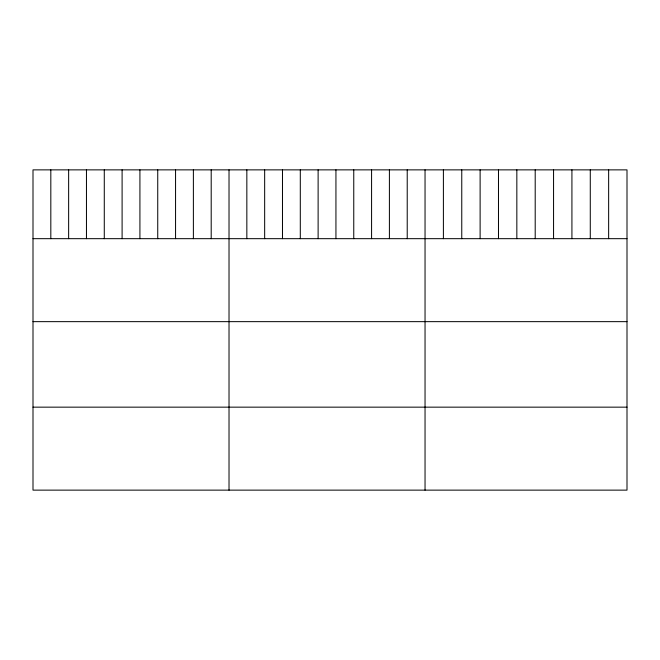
<?xml version="1.0" encoding="UTF-8"?>
<svg xmlns="http://www.w3.org/2000/svg" width="660" height="660" viewBox="0 0 660 660"><rect width="100%" height="100%" fill="white"/><g stroke="black" fill="none" stroke-linecap="round" stroke-linejoin="round"><path stroke-width="0.99" d="M627 238.672L627 490.132L33 490.132L33 169.868L627 169.868L627 238.672L33 238.672M33 321.651L627 321.651M33 407.154L627 407.154M608.644 169.868L608.644 238.672M590.279 169.868L590.279 238.672M571.923 169.868L571.923 238.672M553.558 169.868L553.558 238.672M535.202 169.868L535.202 238.672M516.838 169.868L516.838 238.672M498.481 169.868L498.481 238.672M480.117 169.868L480.117 238.672M461.761 169.868L461.761 238.672M443.396 169.868L443.396 238.672M425.04 169.868L425.04 490.132M407.22 169.868L407.22 238.672M389.4 169.868L389.4 238.672M371.58 169.868L371.58 238.672M353.76 169.868L353.76 238.672M335.94 169.868L335.94 238.672M318.12 169.868L318.12 238.672M300.3 169.868L300.3 238.672M282.48 169.868L282.48 238.672M264.66 169.868L264.66 238.672M246.84 169.868L246.84 238.672M229.02 169.868L229.02 490.132M211.2 169.868L211.2 238.672M193.38 169.868L193.38 238.672M175.56 169.868L175.56 238.672M157.74 169.868L157.74 238.672M139.92 169.868L139.92 238.672M122.1 169.868L122.1 238.672M104.28 169.868L104.28 238.672M86.46 169.868L86.46 238.672M68.64 169.868L68.64 238.672M50.82 169.868L50.82 238.672"/></g></svg>
